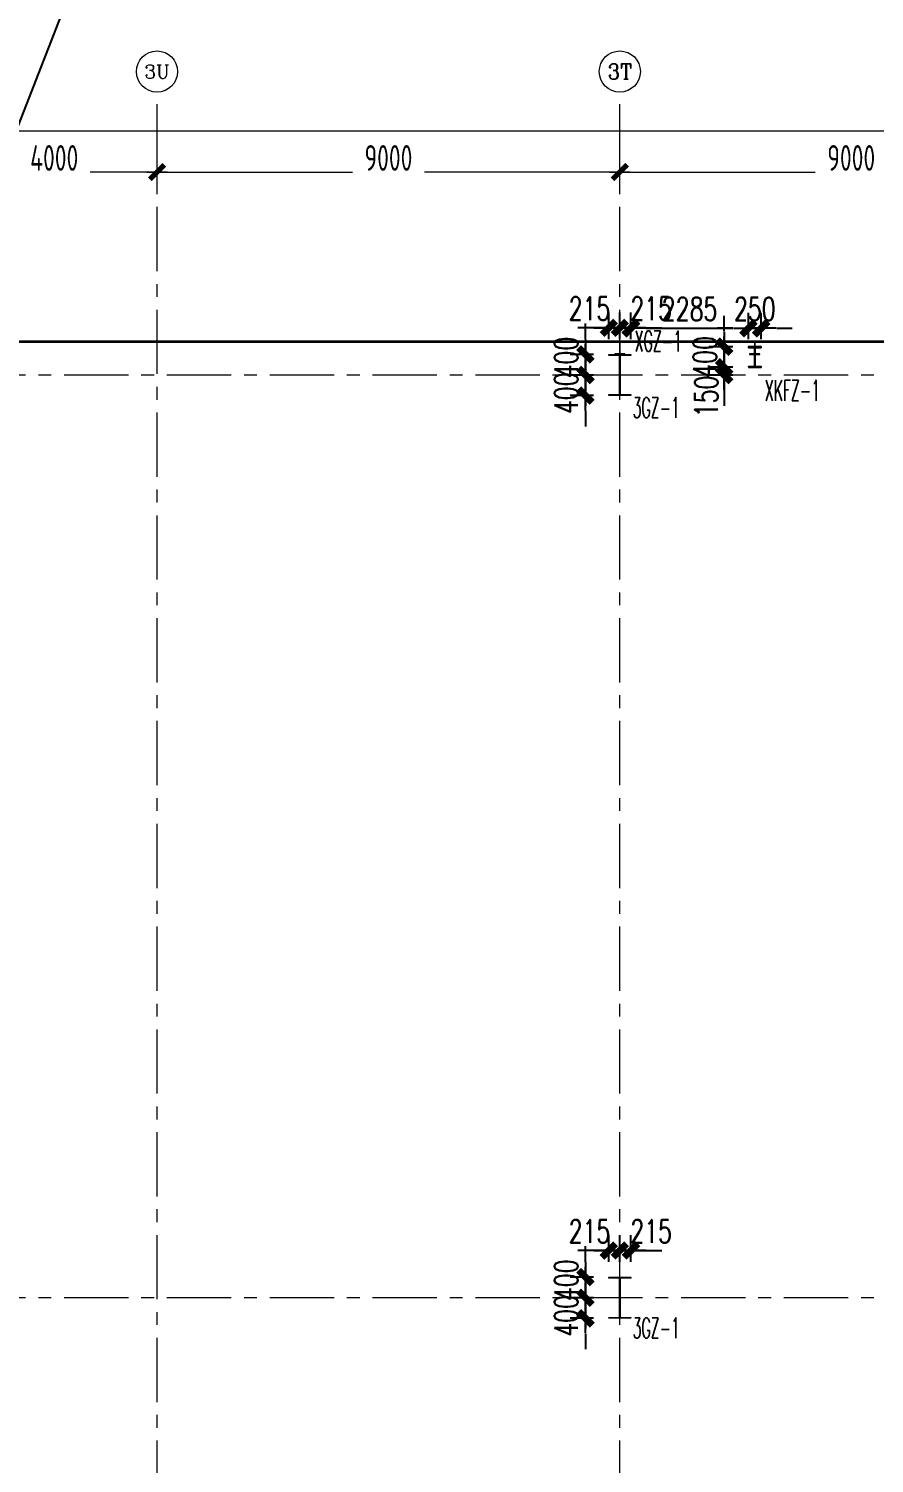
# Model space of a CAD drawing. Extents: x -1201378 to 2367219, y -619313 to 244905.
# Drawn here: x 51746 to 68190, y -204619 to -176711 of the extents above; entities that cross this region are included whole.
import ezdxf
from ezdxf.enums import TextEntityAlignment as Align

# ---------------------------------------------------------------- set-up
doc = ezdxf.new("R2010")
doc.units = 0
doc.header["$LTSCALE"] = 1000
doc.linetypes.add('CENTER', pattern=[2, 1.25, -0.25, 0.25, -0.25])
doc.linetypes.add('HIDDEN', pattern=[0.375, 0.25, -0.125])
doc.layers.get('0').update_dxf_attribs({"linetype": 'CONTINUOUS'})
doc.layers.get('Defpoints').update_dxf_attribs({"linetype": 'CONTINUOUS'})
for name, color, linetype in [('A-AXIS-DP', 126, 'CONTINUOUS'), ('A-WINDOW', 140, 'CONTINUOUS'), ('S-DIMZ', 115, 'CONTINUOUS'), ('S-SGJ', 21, 'CONTINUOUS'), ('S-SHAPE2', 165, 'HIDDEN')]:
    doc.layers.add(name, color=color, linetype=linetype)
for name, color, linetype, lineweight in [('S-axis', 111, 'CONTINUOUS', 0), ('S-col', 2, 'CONTINUOUS', 0), ('S-dote', 5, 'CENTER', 0)]:
    doc.layers.add(name, color=color, linetype=linetype, lineweight=lineweight)
doc.styles.add('_TCH_AXIS', font='COMPLEX', dxfattribs={"bigfont": 'GBCBIG'})
doc.styles.add('SS1', font='tj-romans1.shx', dxfattribs={"width": 0.7, "bigfont": 'tj-hztxt1.shx'})
doc.styles.add('TSSD_Dimension', font='tssdeng.shx', dxfattribs={"width": 0.7, "bigfont": 'hztxt.shx'})
doc.dimstyles.new('S-150-ARCHI', dxfattribs={"dimscale": 150, "dimtxt": 3, "dimasz": 2, "dimexe": 2, "dimexo": 2, "dimgap": 1, "dimtad": 1, "dimdec": 0, "dimzin": 0, "dimdsep": 46, "dimtxsty": 'SS1', "dimblk1": 'TT', "dimblk2": 'TT', "dimsah": 1, "dimcen": 1, "dimclrd": 256, "dimclre": 256, "dimclrt": 256, "dimadec": 0, "dimazin": 0, "dimtfac": 1, "dimtdec": 0, "dimtix": 1, "dimtmove": 2, "dimatfit": 0, "dimldrblk": 'TT', "dimfxl": 2, "dimtolj": 1, "dimtzin": 0, "dimarcsym": 0})
doc.dimstyles.new('TSSD_200_200', dxfattribs={"dimtxt": 500, "dimasz": 200, "dimexe": 200, "dimexo": 500, "dimgap": 200, "dimtad": 1, "dimdec": 0, "dimzin": 0, "dimdsep": 46, "dimtxsty": 'TSSD_Dimension', "dimblk": 'ARCHTICK', "dimcen": 0, "dimdle": 200, "dimclrt": 7, "dimadec": 0, "dimazin": 0, "dimtfac": 1, "dimtdec": 0, "dimtix": 1, "dimtmove": 2, "dimatfit": 3, "dimfxl": 1, "dimtolj": 1, "dimtzin": 0, "dimarcsym": 0})

# ---------------------------------------------------------------- blocks, each defined once
blk = doc.blocks.new('w42343243')
at = {"layer": 'S-col'}
blk.add_lwpolyline([(-165069, 621020), (-164639, 621020), (-164639, 621002), (-164848, 621002), (-164848, 620238), (-164639, 620238), (-164639, 620220), (-165069, 620220), (-165069, 620238), (-164860, 620238), (-164860, 621002), (-165069, 621002)], close=True, dxfattribs=at)
blk = doc.blocks.new('42343')
at = {"layer": 'A-WINDOW'}
for p in [(-117000, 100), (-117000, -17850)]:
    blk.add_blockref('w42343243', p, dxfattribs=at)
blk = doc.blocks.new('_ArchTick')
at = {"color": 0, "linetype": 'ByBlock', "const_width": 0.5}
blk.add_lwpolyline([(-0.71, -0.71), (0.71, 0.71)], dxfattribs=at)
blk = doc.blocks.new('*D463')
at = {"layer": 'Defpoints', "color": 0, "transparency": 16777216}
for p in [(-245758, -279500), (-249758, -280358), (-245758, -280358)]:
    blk.add_point(p, dxfattribs=at)
at = {"layer": 'S-axis', "color": 0, "lineweight": -2, "transparency": 16777216}
for p, q in [((-249758, -279858), (-249758, -279300)), ((-245758, -279858), (-245758, -279300)), ((-249958, -279500), (-248457, -279500)), ((-245558, -279500), (-247060, -279500))]:
    blk.add_line(p, q, dxfattribs=at)
at = {"layer": 'S-axis', "color": 0, "lineweight": -2, "transparency": 16777216, "xscale": 200, "yscale": 200, "zscale": 200, "rotation": 180}
blk.add_blockref('_ArchTick', (-249758, -279500), dxfattribs=at)
at = {"layer": 'S-axis', "color": 0, "lineweight": -2, "transparency": 16777216, "xscale": 200, "yscale": 200, "zscale": 200}
blk.add_blockref('_ArchTick', (-245758, -279500), dxfattribs=at)
at = {"layer": 'S-axis', "color": 7, "transparency": 16777216, "insert": (-247758, -279225), "char_height": 500, "attachment_point": 5, "style": 'TSSD_Dimension'}
blk.add_mtext('\\A1;4000', dxfattribs=at)
blk = doc.blocks.new('*D464')
at = {"layer": 'Defpoints', "color": 0, "transparency": 16777216}
for p in [(-236758, -279500), (-245758, -280358), (-236758, -280358)]:
    blk.add_point(p, dxfattribs=at)
at = {"layer": 'S-axis', "color": 0, "lineweight": -2, "transparency": 16777216}
for p, q in [((-245758, -279858), (-245758, -279300)), ((-236758, -279858), (-236758, -279300)), ((-245958, -279500), (-241957, -279500)), ((-236558, -279500), (-240560, -279500))]:
    blk.add_line(p, q, dxfattribs=at)
at = {"layer": 'S-axis', "color": 0, "lineweight": -2, "transparency": 16777216, "xscale": 200, "yscale": 200, "zscale": 200, "rotation": 180}
blk.add_blockref('_ArchTick', (-245758, -279500), dxfattribs=at)
at = {"layer": 'S-axis', "color": 0, "lineweight": -2, "transparency": 16777216, "xscale": 200, "yscale": 200, "zscale": 200}
blk.add_blockref('_ArchTick', (-236758, -279500), dxfattribs=at)
at = {"layer": 'S-axis', "color": 7, "transparency": 16777216, "insert": (-241258, -279225), "char_height": 500, "attachment_point": 5, "style": 'TSSD_Dimension'}
blk.add_mtext('\\A1;9000', dxfattribs=at)
blk = doc.blocks.new('*D465')
at = {"layer": 'Defpoints', "color": 0, "transparency": 16777216}
for p in [(-227758, -279500), (-236758, -280358), (-227758, -280358)]:
    blk.add_point(p, dxfattribs=at)
at = {"layer": 'S-axis', "color": 0, "lineweight": -2, "transparency": 16777216}
for p, q in [((-236758, -279858), (-236758, -279300)), ((-227758, -279858), (-227758, -279300)), ((-236958, -279500), (-232957, -279500)), ((-227558, -279500), (-231560, -279500))]:
    blk.add_line(p, q, dxfattribs=at)
at = {"layer": 'S-axis', "color": 0, "lineweight": -2, "transparency": 16777216, "xscale": 200, "yscale": 200, "zscale": 200, "rotation": 180}
blk.add_blockref('_ArchTick', (-236758, -279500), dxfattribs=at)
at = {"layer": 'S-axis', "color": 0, "lineweight": -2, "transparency": 16777216, "xscale": 200, "yscale": 200, "zscale": 200}
blk.add_blockref('_ArchTick', (-227758, -279500), dxfattribs=at)
at = {"layer": 'S-axis', "color": 7, "transparency": 16777216, "insert": (-232258, -279225), "char_height": 500, "attachment_point": 5, "style": 'TSSD_Dimension'}
blk.add_mtext('\\A1;9000', dxfattribs=at)
blk = doc.blocks.new('*D483')
at = {"layer": 'Defpoints', "color": 0, "transparency": 16777216}
for p in [(-82958, -278700), (-268658, -280258), (-82958, -280258)]:
    blk.add_point(p, dxfattribs=at)
at = {"layer": 'S-axis', "color": 0, "lineweight": -2, "transparency": 16777216}
for p, q in [((-268658, -279758), (-268658, -278500)), ((-82958, -279758), (-82958, -278500)), ((-268858, -278700), (-176749, -278700)), ((-82758, -278700), (-174868, -278700))]:
    blk.add_line(p, q, dxfattribs=at)
at = {"layer": 'S-axis', "color": 0, "lineweight": -2, "transparency": 16777216, "xscale": 200, "yscale": 200, "zscale": 200, "rotation": 180}
blk.add_blockref('_ArchTick', (-268658, -278700), dxfattribs=at)
at = {"layer": 'S-axis', "color": 0, "lineweight": -2, "transparency": 16777216, "xscale": 200, "yscale": 200, "zscale": 200}
blk.add_blockref('_ArchTick', (-82958, -278700), dxfattribs=at)
at = {"layer": 'S-axis', "color": 7, "transparency": 16777216, "insert": (-175808, -278425), "char_height": 500, "attachment_point": 5, "style": 'TSSD_Dimension'}
blk.add_mtext('\\A1;185700', dxfattribs=at)
blk = doc.blocks.new('TT')
blk.add_line((-0.969, 0), (0.969, 0))
at = {"const_width": 0.45}
blk.add_lwpolyline([(-0.442, -0.442), (0.442, 0.442)], dxfattribs=at)
blk = doc.blocks.new('*D4096')
at = {"layer": 'Defpoints', "color": 0, "transparency": 16777216}
for p in [(63242, -200480), (63242, -200998), (63457, -200998)]:
    blk.add_point(p, dxfattribs=at)
at = {"layer": 'S-DIMZ', "lineweight": -2, "transparency": 16777216}
for p, q in [((63242, -200698), (63242, -200180)), ((63457, -200698), (63457, -200180)), ((62942, -200480), (62642, -200480)), ((63457, -200480), (63242, -200480)), ((63757, -200480), (64057, -200480))]:
    blk.add_line(p, q, dxfattribs=at)
at = {"layer": 'S-DIMZ', "lineweight": -2, "transparency": 16777216, "xscale": 300, "yscale": 300, "zscale": 300}
blk.add_blockref('TT', (63242, -200480), dxfattribs=at)
at = {"layer": 'S-DIMZ', "lineweight": -2, "transparency": 16777216, "xscale": 300, "yscale": 300, "zscale": 300, "rotation": 180}
blk.add_blockref('TT', (63457, -200480), dxfattribs=at)
at = {"layer": 'S-DIMZ', "transparency": 16777216, "insert": (63850, -200105), "char_height": 450, "attachment_point": 5, "style": 'SS1'}
blk.add_mtext('\\A1;215', dxfattribs=at)
blk = doc.blocks.new('*D4097')
at = {"layer": 'Defpoints', "color": 0, "transparency": 16777216}
for p in [(63027, -200480), (63027, -200998), (63242, -200998)]:
    blk.add_point(p, dxfattribs=at)
at = {"layer": 'S-DIMZ', "lineweight": -2, "transparency": 16777216}
for p, q in [((63027, -200698), (63027, -200180)), ((63242, -200698), (63242, -200180)), ((62727, -200480), (62427, -200480)), ((63242, -200480), (63027, -200480)), ((63542, -200480), (63842, -200480))]:
    blk.add_line(p, q, dxfattribs=at)
at = {"layer": 'S-DIMZ', "lineweight": -2, "transparency": 16777216, "xscale": 300, "yscale": 300, "zscale": 300}
blk.add_blockref('TT', (63027, -200480), dxfattribs=at)
at = {"layer": 'S-DIMZ', "lineweight": -2, "transparency": 16777216, "xscale": 300, "yscale": 300, "zscale": 300, "rotation": 180}
blk.add_blockref('TT', (63242, -200480), dxfattribs=at)
at = {"layer": 'S-DIMZ', "transparency": 16777216, "insert": (62651, -200105), "char_height": 450, "attachment_point": 5, "style": 'SS1'}
blk.add_mtext('\\A1;215', dxfattribs=at)
blk = doc.blocks.new('*D4098')
at = {"layer": 'Defpoints', "color": 0, "transparency": 16777216}
for p in [(63027, -200998), (62573, -201398), (63027, -201398)]:
    blk.add_point(p, dxfattribs=at)
at = {"layer": 'S-DIMZ', "lineweight": -2, "transparency": 16777216}
for p, q in [((62573, -200698), (62573, -200398)), ((62727, -200998), (62273, -200998)), ((62573, -200998), (62573, -201398)), ((62727, -201398), (62273, -201398)), ((62573, -201698), (62573, -201998))]:
    blk.add_line(p, q, dxfattribs=at)
at = {"layer": 'S-DIMZ', "lineweight": -2, "transparency": 16777216, "xscale": 300, "yscale": 300, "zscale": 300}
for p, rotation in [((62573, -200998), 270), ((62573, -201398), 90)]:
    blk.add_blockref('TT', p, dxfattribs=dict(at, rotation=rotation))
at = {"layer": 'S-DIMZ', "transparency": 16777216, "insert": (62198, -201058), "char_height": 450, "attachment_point": 5, "rotation": 90, "style": 'SS1'}
blk.add_mtext('\\A1;400', dxfattribs=at)
blk = doc.blocks.new('*D4099')
at = {"layer": 'Defpoints', "color": 0, "transparency": 16777216}
for p in [(63027, -201398), (62573, -201798), (63027, -201798)]:
    blk.add_point(p, dxfattribs=at)
at = {"layer": 'S-DIMZ', "lineweight": -2, "transparency": 16777216}
for p, q in [((62573, -201098), (62573, -200798)), ((62727, -201398), (62273, -201398)), ((62573, -201398), (62573, -201798)), ((62727, -201798), (62273, -201798)), ((62573, -202098), (62573, -202398))]:
    blk.add_line(p, q, dxfattribs=at)
at = {"layer": 'S-DIMZ', "lineweight": -2, "transparency": 16777216, "xscale": 300, "yscale": 300, "zscale": 300}
for p, rotation in [((62573, -201398), 270), ((62573, -201798), 90)]:
    blk.add_blockref('TT', p, dxfattribs=dict(at, rotation=rotation))
at = {"layer": 'S-DIMZ', "transparency": 16777216, "insert": (62198, -201752), "char_height": 450, "attachment_point": 5, "rotation": 90, "style": 'SS1'}
blk.add_mtext('\\A1;400', dxfattribs=at)
blk = doc.blocks.new('*D4172')
at = {"layer": 'Defpoints', "color": 0, "transparency": 16777216}
for p in [(63242, -182530), (63242, -183048), (63457, -183048)]:
    blk.add_point(p, dxfattribs=at)
at = {"layer": 'S-DIMZ', "lineweight": -2, "transparency": 16777216}
for p, q in [((63242, -182748), (63242, -182230)), ((63457, -182748), (63457, -182230)), ((62942, -182530), (62642, -182530)), ((63457, -182530), (63242, -182530)), ((63757, -182530), (64057, -182530))]:
    blk.add_line(p, q, dxfattribs=at)
at = {"layer": 'S-DIMZ', "lineweight": -2, "transparency": 16777216, "xscale": 300, "yscale": 300, "zscale": 300}
blk.add_blockref('TT', (63242, -182530), dxfattribs=at)
at = {"layer": 'S-DIMZ', "lineweight": -2, "transparency": 16777216, "xscale": 300, "yscale": 300, "zscale": 300, "rotation": 180}
blk.add_blockref('TT', (63457, -182530), dxfattribs=at)
at = {"layer": 'S-DIMZ', "transparency": 16777216, "insert": (63850, -182155), "char_height": 450, "attachment_point": 5, "style": 'SS1'}
blk.add_mtext('\\A1;215', dxfattribs=at)
blk = doc.blocks.new('*D4173')
at = {"layer": 'Defpoints', "color": 0, "transparency": 16777216}
for p in [(63027, -182530), (63027, -183048), (63242, -183048)]:
    blk.add_point(p, dxfattribs=at)
at = {"layer": 'S-DIMZ', "lineweight": -2, "transparency": 16777216}
for p, q in [((63027, -182748), (63027, -182230)), ((63242, -182748), (63242, -182230)), ((62727, -182530), (62427, -182530)), ((63242, -182530), (63027, -182530)), ((63542, -182530), (63842, -182530))]:
    blk.add_line(p, q, dxfattribs=at)
at = {"layer": 'S-DIMZ', "lineweight": -2, "transparency": 16777216, "xscale": 300, "yscale": 300, "zscale": 300}
blk.add_blockref('TT', (63027, -182530), dxfattribs=at)
at = {"layer": 'S-DIMZ', "lineweight": -2, "transparency": 16777216, "xscale": 300, "yscale": 300, "zscale": 300, "rotation": 180}
blk.add_blockref('TT', (63242, -182530), dxfattribs=at)
at = {"layer": 'S-DIMZ', "transparency": 16777216, "insert": (62651, -182155), "char_height": 450, "attachment_point": 5, "style": 'SS1'}
blk.add_mtext('\\A1;215', dxfattribs=at)
blk = doc.blocks.new('*D4174')
at = {"layer": 'Defpoints', "color": 0, "transparency": 16777216}
for p in [(63027, -183048), (62573, -183448), (63027, -183448)]:
    blk.add_point(p, dxfattribs=at)
at = {"layer": 'S-DIMZ', "lineweight": -2, "transparency": 16777216}
for p, q in [((62573, -182748), (62573, -182448)), ((62727, -183048), (62273, -183048)), ((62573, -183048), (62573, -183448)), ((62727, -183448), (62273, -183448)), ((62573, -183748), (62573, -184048))]:
    blk.add_line(p, q, dxfattribs=at)
at = {"layer": 'S-DIMZ', "lineweight": -2, "transparency": 16777216, "xscale": 300, "yscale": 300, "zscale": 300}
for p, rotation in [((62573, -183048), 270), ((62573, -183448), 90)]:
    blk.add_blockref('TT', p, dxfattribs=dict(at, rotation=rotation))
at = {"layer": 'S-DIMZ', "transparency": 16777216, "insert": (62198, -183108), "char_height": 450, "attachment_point": 5, "rotation": 90, "style": 'SS1'}
blk.add_mtext('\\A1;400', dxfattribs=at)
blk = doc.blocks.new('*D4175')
at = {"layer": 'Defpoints', "color": 0, "transparency": 16777216}
for p in [(63027, -183448), (62573, -183848), (63027, -183848)]:
    blk.add_point(p, dxfattribs=at)
at = {"layer": 'S-DIMZ', "lineweight": -2, "transparency": 16777216}
for p, q in [((62573, -183148), (62573, -182848)), ((62727, -183448), (62273, -183448)), ((62573, -183448), (62573, -183848)), ((62727, -183848), (62273, -183848)), ((62573, -184148), (62573, -184448))]:
    blk.add_line(p, q, dxfattribs=at)
at = {"layer": 'S-DIMZ', "lineweight": -2, "transparency": 16777216, "xscale": 300, "yscale": 300, "zscale": 300}
for p, rotation in [((62573, -183448), 270), ((62573, -183848), 90)]:
    blk.add_blockref('TT', p, dxfattribs=dict(at, rotation=rotation))
at = {"layer": 'S-DIMZ', "transparency": 16777216, "insert": (62198, -183802), "char_height": 450, "attachment_point": 5, "rotation": 90, "style": 'SS1'}
blk.add_mtext('\\A1;400', dxfattribs=at)
blk = doc.blocks.new('*D6699')
at = {"layer": 'Defpoints', "color": 0, "transparency": 16777216}
for p in [(65742, -182539), (63457, -183048), (65742, -183048)]:
    blk.add_point(p, dxfattribs=at)
at = {"layer": 'S-DIMZ', "lineweight": -2, "transparency": 16777216}
for p, q in [((63457, -182748), (63457, -182239)), ((65742, -182748), (65742, -182239)), ((63757, -182539), (65442, -182539))]:
    blk.add_line(p, q, dxfattribs=at)
at = {"layer": 'S-DIMZ', "lineweight": -2, "transparency": 16777216, "xscale": 300, "yscale": 300, "zscale": 300, "rotation": 180}
blk.add_blockref('TT', (63457, -182539), dxfattribs=at)
at = {"layer": 'S-DIMZ', "lineweight": -2, "transparency": 16777216, "xscale": 300, "yscale": 300, "zscale": 300}
blk.add_blockref('TT', (65742, -182539), dxfattribs=at)
at = {"layer": 'S-DIMZ', "transparency": 16777216, "insert": (64599, -182164), "char_height": 450, "attachment_point": 5, "style": 'SS1'}
blk.add_mtext('\\A1;2285', dxfattribs=at)
blk = doc.blocks.new('*D6700')
at = {"layer": 'Defpoints', "color": 0, "transparency": 16777216}
for p in [(65992, -182539), (65742, -183048), (65992, -183048)]:
    blk.add_point(p, dxfattribs=at)
at = {"layer": 'S-DIMZ', "lineweight": -2, "transparency": 16777216}
for p, q in [((65742, -182748), (65742, -182239)), ((65992, -182748), (65992, -182239)), ((65442, -182539), (65142, -182539)), ((65742, -182539), (65992, -182539)), ((66292, -182539), (66592, -182539))]:
    blk.add_line(p, q, dxfattribs=at)
at = {"layer": 'S-DIMZ', "lineweight": -2, "transparency": 16777216, "xscale": 300, "yscale": 300, "zscale": 300}
blk.add_blockref('TT', (65742, -182539), dxfattribs=at)
at = {"layer": 'S-DIMZ', "lineweight": -2, "transparency": 16777216, "xscale": 300, "yscale": 300, "zscale": 300, "rotation": 180}
blk.add_blockref('TT', (65992, -182539), dxfattribs=at)
at = {"layer": 'S-DIMZ', "transparency": 16777216, "insert": (65867, -182164), "char_height": 450, "attachment_point": 5, "style": 'SS1'}
blk.add_mtext('\\A1;250', dxfattribs=at)
blk = doc.blocks.new('*D8866')
at = {"layer": 'Defpoints', "color": 0, "transparency": 16777216}
for p in [(65742, -182898), (65271, -183298), (65742, -183298)]:
    blk.add_point(p, dxfattribs=at)
at = {"layer": 'S-DIMZ', "lineweight": -2, "transparency": 16777216}
for p, q in [((65271, -182598), (65271, -182298)), ((65442, -182898), (64971, -182898)), ((65271, -182898), (65271, -183298)), ((65442, -183298), (64971, -183298)), ((65271, -183598), (65271, -183898))]:
    blk.add_line(p, q, dxfattribs=at)
at = {"layer": 'S-DIMZ', "lineweight": -2, "transparency": 16777216, "xscale": 300, "yscale": 300, "zscale": 300}
for p, rotation in [((65271, -182898), 270), ((65271, -183298), 90)]:
    blk.add_blockref('TT', p, dxfattribs=dict(at, rotation=rotation))
at = {"layer": 'S-DIMZ', "transparency": 16777216, "insert": (64896, -183098), "char_height": 450, "attachment_point": 5, "rotation": 90, "style": 'SS1'}
blk.add_mtext('\\A1;400', dxfattribs=at)
blk = doc.blocks.new('*D8867')
at = {"layer": 'Defpoints', "color": 0, "transparency": 16777216}
for p in [(65742, -183298), (65271, -183448), (65742, -183448)]:
    blk.add_point(p, dxfattribs=at)
at = {"layer": 'S-DIMZ', "lineweight": -2, "transparency": 16777216}
for p, q in [((65271, -182998), (65271, -182698)), ((65442, -183298), (64971, -183298)), ((65271, -183298), (65271, -183448)), ((65442, -183448), (64971, -183448)), ((65271, -183748), (65271, -184048))]:
    blk.add_line(p, q, dxfattribs=at)
at = {"layer": 'S-DIMZ', "lineweight": -2, "transparency": 16777216, "xscale": 300, "yscale": 300, "zscale": 300}
for p, rotation in [((65271, -183298), 270), ((65271, -183448), 90)]:
    blk.add_blockref('TT', p, dxfattribs=dict(at, rotation=rotation))
at = {"layer": 'S-DIMZ', "transparency": 16777216, "insert": (64924, -183864), "char_height": 450, "attachment_point": 5, "rotation": 90, "style": 'SS1'}
blk.add_mtext('\\A1;150', dxfattribs=at)
blk = doc.blocks.new('3#轴网')
at = {"layer": 'S-axis'}
for centre in [(-245758.5, -277544.2), (-236758.5, -277544.2)]:
    blk.add_circle(centre, 400, dxfattribs=at)
at = {"layer": 'S-dote'}
for p, q in [((-245758.5, -363428.2), (-245758.5, -277948.2)), ((-236758.5, -363428.2), (-236758.5, -277948.2)), ((-78316.2, -283448.2), (-273210.6, -283448.2)), ((-78316.2, -301398.2), (-273210.6, -301398.2))]:
    blk.add_line(p, q, dxfattribs=at)
at = {"layer": 'S-axis', "style": '_TCH_AXIS'}
for s, height, p, p2 in [('3U', 265.5, (-246005, -277677), (-245511.9, -277677)), ('3T', 294.28, (-236996.7, -277691.4), (-236520.2, -277691.4))]:
    blk.add_text(s, height=height, dxfattribs=at).set_placement(p, p2, align=Align.FIT)
at = {"layer": 'S-axis'}
for base, p1, p2, picture, middle in [((-82958.5, -278700.4), (-268658.5, -280258.4), (-82958.5, -280258.4), '*D483', (-175808.5, -278425.4)), ((-245758.5, -279500.4), (-249758.5, -280358.4), (-245758.5, -280358.4), '*D463', (-247758.5, -279225.4)), ((-236758.5, -279500.4), (-245758.5, -280358.4), (-236758.5, -280358.4), '*D464', (-241258.5, -279225.4)), ((-227758.5, -279500.4), (-236758.5, -280358.4), (-227758.5, -280358.4), '*D465', (-232258.5, -279225.4))]:
    dim = blk.add_linear_dim(base=base, p1=p1, p2=p2, angle=0, dimstyle='TSSD_200_200', dxfattribs=at)
    dim.commit()
    dim.dimension.update_dxf_attribs({"geometry": picture, "text_midpoint": middle, "dimtype": 161})

msp = doc.modelspace()

# ---------------------------------------------------------------- linework, layer by layer
at = {"layer": 'A-AXIS-DP', "color": 1, "ltscale": 10000}
msp.add_lwpolyline([(65741.5, -183298.2), (65991.5, -183298.2), (65991.5, -183286.2), (65870.5, -183286.2), (65870.5, -182910.2), (65991.5, -182910.2), (65991.5, -182898.2), (65741.5, -182898.2), (65741.5, -182910.2), (65862.5, -182910.2), (65862.5, -183286.2), (65741.5, -183286.2)], close=True, dxfattribs=at)
at = {"layer": 'Defpoints', "color": 1}
msp.add_line((67074.2, -138718.3), (47991.5, -187694.2), dxfattribs=at)
at = {"layer": 'S-col'}
msp.add_lwpolyline([(63341.5, -182798.2), (63141.5, -182798.2), (63141.5, -182810.2), (63237.5, -182810.2), (63237.5, -183036.2), (63141.5, -183036.2), (63141.5, -183048.2), (63341.5, -183048.2), (63341.5, -183036.2), (63245.5, -183036.2), (63245.5, -182810.2), (63341.5, -182810.2)], close=True, dxfattribs=at)
at = {"layer": 'S-col', "color": 3}
msp.add_lwpolyline([(65966.5, -182798.1), (65766.5, -182798.1), (65766.5, -182810.1), (65862.5, -182810.1), (65862.5, -183036.1), (65766.5, -183036.1), (65766.5, -183048.1), (65966.5, -183048.1), (65966.5, -183036.1), (65870.5, -183036.1), (65870.5, -182810.1), (65966.5, -182810.1)], close=True, dxfattribs=at)
at = {"layer": 'S-SHAPE2', "ltscale": 2, "const_width": 50}
msp.add_lwpolyline([(216991.5, -183448.2), (216991.5, -182798.1), (48918.8, -182798.1), (31391.5, -236773.7), (31391.5, -255898.2), (216991.5, -255898.2), (216991.5, -255148.2)], dxfattribs=at)

# ---------------------------------------------------------------- block references
at = {"layer": 'S-axis'}
msp.add_blockref('3#轴网', (300000, 100000), dxfattribs=at)
at = {"layer": 'S-col'}
msp.add_blockref('42343', (345095.7, -804168.2), dxfattribs=at)

# ---------------------------------------------------------------- texts
at = {"layer": 'S-SGJ', "style": 'SS1', "width": 0.5}
for s, p in [('XGZ-1', (63533.2, -182789.8)), ('XKFZ-1', (66065, -183747.9)), ('3GZ-1', (63492.2, -184083.4)), ('3GZ-1', (63492.2, -201987.1))]:
    msp.add_text(s, height=400, dxfattribs=at).set_placement(p, align=Align.MIDDLE_LEFT)

# ---------------------------------------------------------------- dimensions: what is measured, and where the dimension line sits
at = {"layer": 'S-DIMZ'}
for base, p1, p2, picture, middle in [((63026.5, -182530.4), (63241.5, -183048.2), (63026.5, -183048.2), '*D4173', (62651, -182155.4)), ((63241.5, -182530.4), (63456.5, -183048.2), (63241.5, -183048.2), '*D4172', (63849.5, -182155.4)), ((63026.5, -200480.4), (63241.5, -200998.2), (63026.5, -200998.2), '*D4097', (62651, -200105.4)), ((63241.5, -200480.4), (63456.5, -200998.2), (63241.5, -200998.2), '*D4096', (63849.5, -200105.4))]:
    dim = msp.add_linear_dim(base=base, p1=p1, p2=p2, dimstyle='S-150-ARCHI', dxfattribs=at)
    dim.commit()
    dim.dimension.update_dxf_attribs({"geometry": picture, "text_midpoint": middle, "dimtype": 160})
for base, p1, p2, picture, middle in [((65741.5, -182539.3), (63456.5, -183048.1), (65741.5, -183048.1), '*D6699', (64599, -182164.3)), ((65991.5, -182539.3), (65741.5, -183048.1), (65991.5, -183048.1), '*D6700', (65866.5, -182164.3))]:
    dim = msp.add_linear_dim(base=base, p1=p1, p2=p2, dimstyle='S-150-ARCHI', dxfattribs=at)
    dim.commit()
    dim.dimension.update_dxf_attribs({"geometry": picture, "text_midpoint": middle})
for base, p1, p2, picture, middle in [((62573.4, -183448.2), (63026.5, -183048.2), (63026.5, -183448.2), '*D4174', (62198.4, -183108.2)), ((65271, -183448.2), (65741.5, -183298.2), (65741.5, -183448.2), '*D8867', (64924.4, -183863.7)), ((62573.4, -183848.2), (63026.5, -183448.2), (63026.5, -183848.2), '*D4175', (62198.4, -183802.1)), ((62573.4, -201398.2), (63026.5, -200998.2), (63026.5, -201398.2), '*D4098', (62198.4, -201058.2)), ((62573.4, -201798.2), (63026.5, -201398.2), (63026.5, -201798.2), '*D4099', (62198.4, -201752.1))]:
    dim = msp.add_linear_dim(base=base, p1=p1, p2=p2, angle=90, dimstyle='S-150-ARCHI', dxfattribs=at)
    dim.commit()
    dim.dimension.update_dxf_attribs({"geometry": picture, "text_midpoint": middle, "dimtype": 160})
dim = msp.add_linear_dim(base=(65271, -183298.2), p1=(65741.5, -182898.2), p2=(65741.5, -183298.2), angle=90, dimstyle='S-150-ARCHI', dxfattribs=at)
dim.commit()
dim.dimension.update_dxf_attribs({"geometry": '*D8866', "text_midpoint": (64896, -183098.2)})

doc.saveas('drawing.dxf')
